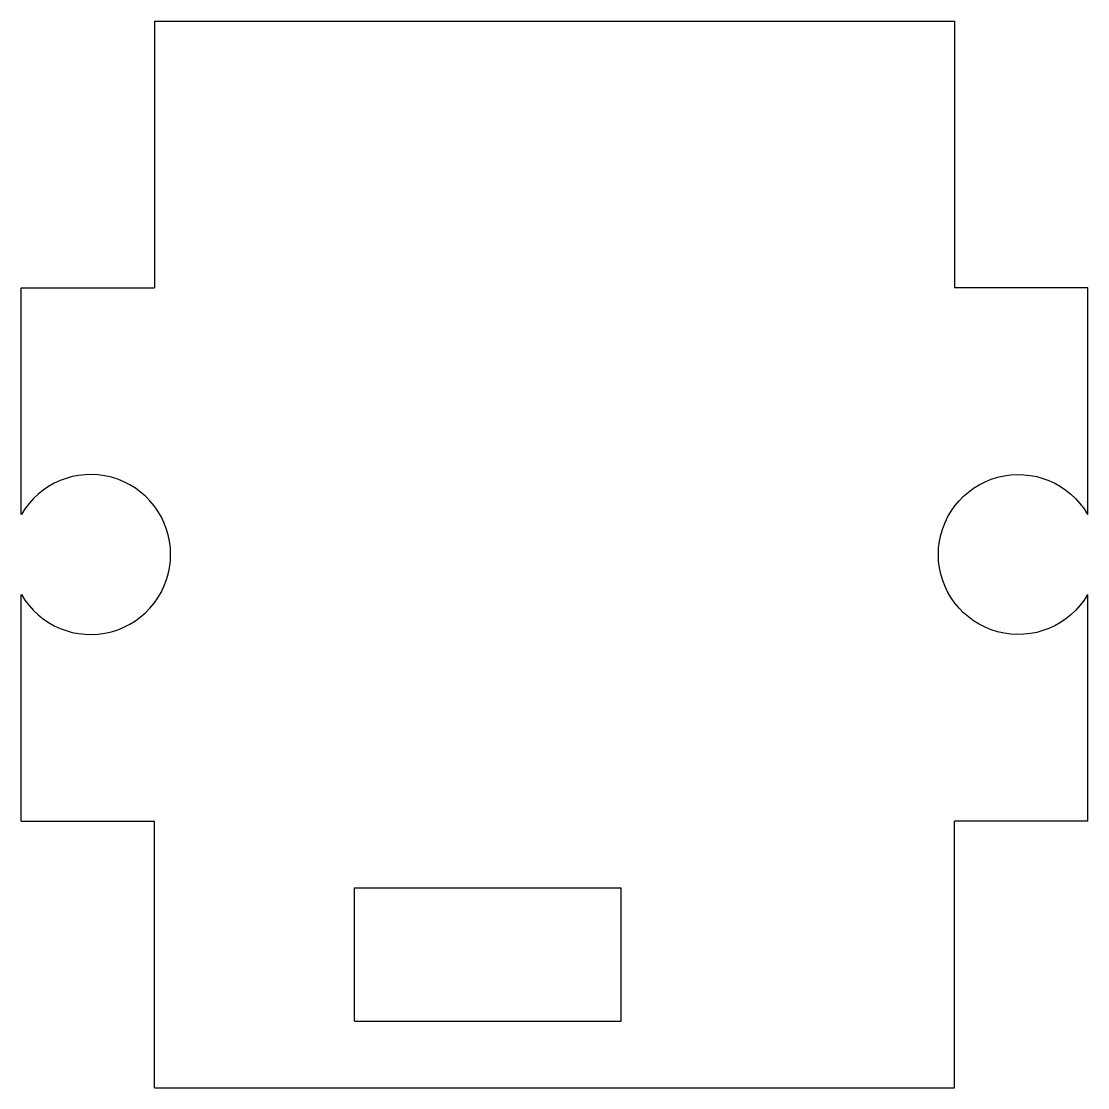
# Model space of a CAD drawing. Extents: x 0 to 1, y 0 to 1.
import ezdxf

# ---------------------------------------------------------------- set-up
doc = ezdxf.new("R2010")
doc.units = 0
doc.layers.add('VISIBLE', color=7, linetype='CONTINUOUS')

msp = doc.modelspace()

# ---------------------------------------------------------------- linework, layer by layer
at = {"layer": 'VISIBLE'}
for p, q in [((0.125, 1), (0.875, 1)), ((0.125, 1), (0.125, 0.75)), ((0.875, 1), (0.875, 0.75)), ((0, 0.75), (0.125, 0.75)), ((0, 0.5375), (0, 0.75)), ((1, 0.75), (0.875, 0.75)), ((1, 0.5375), (1, 0.75)), ((0, 0.25), (0, 0.4625)), ((1, 0.25), (1, 0.4625)), ((0, 0.25), (0.125, 0.25)), ((0.125, 0), (0.125, 0.25)), ((0.875, 0), (0.875, 0.25)), ((1, 0.25), (0.875, 0.25)), ((0.3125, 0.0625), (0.3125, 0.1875)), ((0.3125, 0.1875), (0.5625, 0.1875)), ((0.5625, 0.0625), (0.5625, 0.1875)), ((0.3125, 0.0625), (0.5625, 0.0625)), ((0.125, 0), (0.875, 0))]:
    msp.add_line(p, q, dxfattribs=at)
at = {"layer": 'VISIBLE', "extrusion": (0, 0, -1)}
msp.add_arc((-0.935, 0.5), 0.075, 210, 150, dxfattribs=at)
at = {"layer": 'VISIBLE'}
msp.add_arc((0.065, 0.5), 0.075, 210, 150, dxfattribs=at)

doc.saveas('drawing.dxf')
